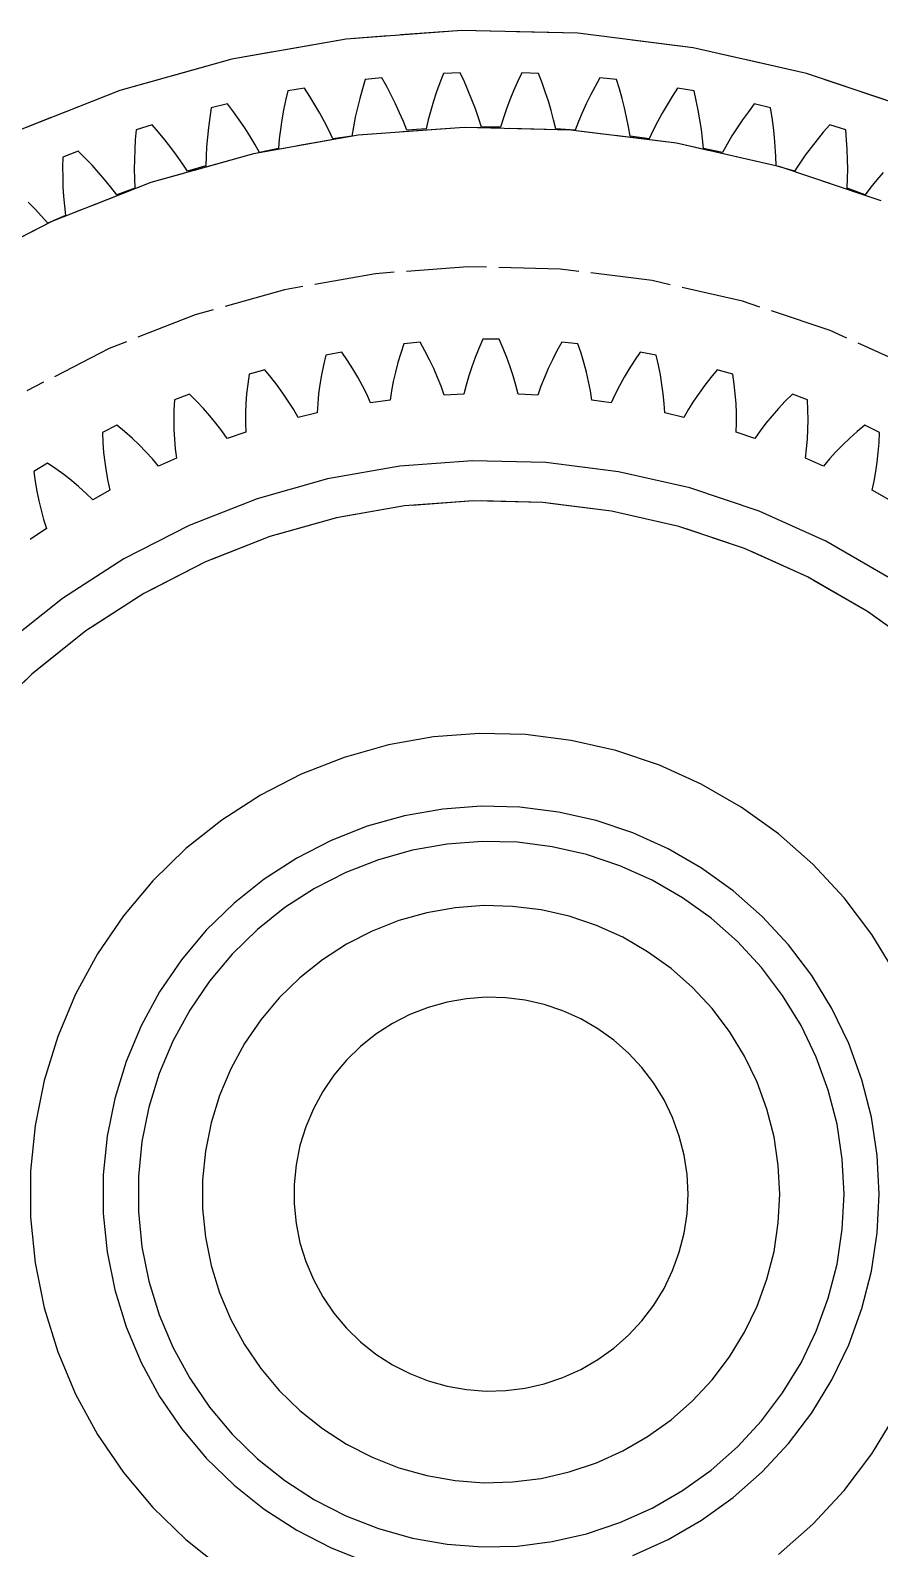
# Model space of a CAD drawing. Header units: millimetres. Extents: x -31 to 149, y -20 to 140.
# Drawn here: x -9.49 to 8.01, y 107.48 to 138.79 of the extents above; entities that cross this region are included whole.
import ezdxf

# ---------------------------------------------------------------- set-up
doc = ezdxf.new("R2010")
doc.units = ezdxf.units.MM
doc.linetypes.add('DASHED', pattern=[1.524, 1.27, -0.254])
doc.layers.add('HIDDEN', color=8, linetype='DASHED')
doc.layers.add('VISIBLE', color=7, linetype='CONTINUOUS')

msp = doc.modelspace()

# ---------------------------------------------------------------- linework, layer by layer
at = {"layer": 'HIDDEN'}
for points in [[(8.76818, 137.13351), (6.50017, 137.89552), (4.16756, 138.42793), (1.79352, 138.72543), (-0.59834, 138.78508), (-2.98425, 138.60628), (-5.3405, 138.19081), (-7.64368, 137.5428), (-9.87089, 136.66868), (-12, 135.57715), (-14.00985, 134.27905), (-15.88046, 132.78729), (-17.59324, 131.11669), (-19.13118, 129.28385), (-20.47898, 127.30699), (-21.62325, 125.20575), (-22.55262, 123.00102), (-23.25785, 120.71472), (-23.73194, 118.36955), (-23.97017, 115.98884), (-23.97017, 113.59624), (-23.73194, 111.21553), (-23.25785, 108.87036), (-22.55262, 106.58406)], [(8.76818, 137.13351), (6.50017, 137.89552), (4.16756, 138.42793), (1.79352, 138.72543), (-0.59834, 138.78508), (-2.98425, 138.60628), (-5.3405, 138.19081), (-7.64368, 137.5428), (-9.87089, 136.66868), (-12, 135.57715), (-14.00985, 134.27905), (-15.88046, 132.78729), (-17.59324, 131.11669), (-19.13118, 129.28385), (-20.47898, 127.30699), (-21.62325, 125.20575), (-22.55262, 123.00102), (-23.25785, 120.71472), (-23.73194, 118.36955), (-23.97017, 115.98884), (-23.97017, 113.59624), (-23.73194, 111.21553), (-23.25785, 108.87036), (-22.55262, 106.58406)], [(8.76818, 137.13351), (6.50017, 137.89552), (4.16756, 138.42793), (1.79352, 138.72543), (-0.59834, 138.78508), (-2.98425, 138.60628), (-5.3405, 138.19081), (-7.64368, 137.5428), (-9.87089, 136.66868), (-12, 135.57715), (-14.00985, 134.27905), (-15.88046, 132.78729), (-17.59324, 131.11669), (-19.13118, 129.28385), (-20.47898, 127.30699), (-21.62325, 125.20575), (-22.55262, 123.00102), (-23.25785, 120.71472), (-23.73194, 118.36955), (-23.97017, 115.98884), (-23.97017, 113.59624), (-23.73194, 111.21553), (-23.25785, 108.87036), (-22.55262, 106.58406)], [(-2.58926, 137.77213), (-2.6484, 137.57663)], [(-2.58926, 137.77213), (-2.6484, 137.57663)], [(-2.24504, 137.8083), (-2.58926, 137.77213)], [(-2.24504, 137.8083), (-2.58926, 137.77213)], [(-2.14656, 137.62938), (-2.24504, 137.8083)], [(-2.14656, 137.62938), (-2.24504, 137.8083)], [(-0.97998, 137.89677), (-1.05261, 137.70588)], [(-0.97998, 137.89677), (-1.05261, 137.70588)], [(-0.63408, 137.90885), (-0.97998, 137.89677)], [(-0.63408, 137.90885), (-0.97998, 137.89677)], [(-0.54831, 137.72349), (-0.63408, 137.90885)], [(-0.54831, 137.72349), (-0.63408, 137.90885)], [(-0.46747, 137.53774), (-0.54831, 137.72349)], [(-0.46747, 137.53774), (-0.54831, 137.72349)], [(0.54831, 137.72349), (0.46747, 137.53774)], [(0.54831, 137.72349), (0.46747, 137.53774)], [(0.63408, 137.90885), (0.54831, 137.72349)], [(0.63408, 137.90885), (0.54831, 137.72349)], [(0.97998, 137.89677), (0.63408, 137.90885)], [(0.97998, 137.89677), (0.63408, 137.90885)], [(1.05261, 137.70588), (0.97998, 137.89677)], [(1.05261, 137.70588), (0.97998, 137.89677)], [(2.24504, 137.8083), (2.14656, 137.62938)], [(2.24504, 137.8083), (2.14656, 137.62938)], [(2.58926, 137.77213), (2.24504, 137.8083)], [(2.58926, 137.77213), (2.24504, 137.8083)], [(2.6484, 137.57663), (2.58926, 137.77213)], [(2.6484, 137.57663), (2.58926, 137.77213)], [(-4.18593, 137.53553), (-4.23128, 137.33639)], [(-4.18593, 137.53553), (-4.23128, 137.33639)], [(-3.84507, 137.59563), (-4.18593, 137.53553)], [(-3.84507, 137.59563), (-4.18593, 137.53553)], [(-3.73435, 137.42401), (-3.84507, 137.59563)], [(-3.73435, 137.42401), (-3.84507, 137.59563)], [(-3.62844, 137.25132), (-3.73435, 137.42401)], [(-3.62844, 137.25132), (-3.73435, 137.42401)], [(-2.6484, 137.57663), (-2.7026, 137.38144)], [(-2.6484, 137.57663), (-2.7026, 137.38144)], [(-2.05296, 137.44972), (-2.14656, 137.62938)], [(-2.05296, 137.44972), (-2.14656, 137.62938)], [(-1.96444, 137.26936), (-2.05296, 137.44972)], [(-1.96444, 137.26936), (-2.05296, 137.44972)], [(-1.12029, 137.51494), (-1.18285, 137.32401)], [(-1.12029, 137.51494), (-1.18285, 137.32401)], [(-1.05261, 137.70588), (-1.12029, 137.51494)], [(-1.05261, 137.70588), (-1.12029, 137.51494)], [(-0.39175, 137.35164), (-0.46747, 137.53774)], [(-0.39175, 137.35164), (-0.46747, 137.53774)], [(0.46747, 137.53774), (0.39175, 137.35164)], [(0.46747, 137.53774), (0.39175, 137.35164)], [(1.12029, 137.51494), (1.05261, 137.70588)], [(1.12029, 137.51494), (1.05261, 137.70588)], [(1.18285, 137.32401), (1.12029, 137.51494)], [(1.18285, 137.32401), (1.12029, 137.51494)], [(2.05296, 137.44972), (1.96444, 137.26936)], [(2.05296, 137.44972), (1.96444, 137.26936)], [(2.14656, 137.62938), (2.05296, 137.44972)], [(2.14656, 137.62938), (2.05296, 137.44972)], [(2.7026, 137.38144), (2.6484, 137.57663)], [(2.7026, 137.38144), (2.6484, 137.57663)], [(3.73435, 137.42401), (3.62844, 137.25132)], [(3.73435, 137.42401), (3.62844, 137.25132)], [(3.84507, 137.59563), (3.73435, 137.42401)], [(3.84507, 137.59563), (3.73435, 137.42401)], [(4.18593, 137.53553), (3.84507, 137.59563)], [(4.18593, 137.53553), (3.84507, 137.59563)], [(4.23128, 137.33639), (4.18593, 137.53553)], [(4.23128, 137.33639), (4.18593, 137.53553)], [(-5.7622, 137.18813), (-5.79356, 136.98631)], [(-5.7622, 137.18813), (-5.79356, 136.98631)], [(-5.42637, 137.27187), (-5.7622, 137.18813)], [(-5.42637, 137.27187), (-5.7622, 137.18813)], [(-5.30394, 137.10839), (-5.42637, 137.27187)], [(-5.30394, 137.10839), (-5.42637, 137.27187)], [(-5.18625, 136.94351), (-5.30394, 137.10839)], [(-5.18625, 136.94351), (-5.30394, 137.10839)], [(-4.27174, 137.13789), (-4.30711, 136.94012)], [(-4.27174, 137.13789), (-4.30711, 136.94012)], [(-4.23128, 137.33639), (-4.27174, 137.13789)], [(-4.23128, 137.33639), (-4.27174, 137.13789)], [(-3.52756, 137.07757), (-3.62844, 137.25132)], [(-3.52756, 137.07757), (-3.62844, 137.25132)], [(-2.75168, 137.18662), (-2.79543, 136.99223)], [(-2.75168, 137.18662), (-2.79543, 136.99223)], [(-2.7026, 137.38144), (-2.75168, 137.18662)], [(-2.7026, 137.38144), (-2.75168, 137.18662)], [(-1.88123, 137.08832), (-1.96444, 137.26936)], [(-1.88123, 137.08832), (-1.96444, 137.26936)], [(-1.24005, 137.13315), (-1.29162, 136.94241)], [(-1.24005, 137.13315), (-1.29162, 136.94241)], [(-1.18285, 137.32401), (-1.24005, 137.13315)], [(-1.18285, 137.32401), (-1.24005, 137.13315)], [(-0.32137, 137.16523), (-0.39175, 137.35164)], [(-0.32137, 137.16523), (-0.39175, 137.35164)], [(-0.25662, 136.97856), (-0.32137, 137.16523)], [(-0.25662, 136.97856), (-0.32137, 137.16523)], [(0.32137, 137.16523), (0.25662, 136.97856)], [(0.32137, 137.16523), (0.25662, 136.97856)], [(0.39175, 137.35164), (0.32137, 137.16523)], [(0.39175, 137.35164), (0.32137, 137.16523)], [(1.24005, 137.13315), (1.18285, 137.32401)], [(1.24005, 137.13315), (1.18285, 137.32401)], [(1.29162, 136.94241), (1.24005, 137.13315)], [(1.29162, 136.94241), (1.24005, 137.13315)], [(1.96444, 137.26936), (1.88123, 137.08832)], [(1.96444, 137.26936), (1.88123, 137.08832)], [(2.75168, 137.18662), (2.7026, 137.38144)], [(2.75168, 137.18662), (2.7026, 137.38144)], [(2.79543, 136.99223), (2.75168, 137.18662)], [(2.79543, 136.99223), (2.75168, 137.18662)], [(3.62844, 137.25132), (3.52756, 137.07757)], [(3.62844, 137.25132), (3.52756, 137.07757)], [(4.27174, 137.13789), (4.23128, 137.33639)], [(4.27174, 137.13789), (4.23128, 137.33639)], [(4.30711, 136.94012), (4.27174, 137.13789)], [(4.30711, 136.94012), (4.27174, 137.13789)], [(5.30394, 137.10839), (5.18625, 136.94351)], [(5.30394, 137.10839), (5.18625, 136.94351)], [(5.42637, 137.27187), (5.30394, 137.10839)], [(5.42637, 137.27187), (5.30394, 137.10839)], [(5.7622, 137.18813), (5.42637, 137.27187)], [(5.7622, 137.18813), (5.42637, 137.27187)], [(5.79356, 136.98631), (5.7622, 137.18813)], [(5.79356, 136.98631), (5.7622, 137.18813)], [(8.0375, 135.27176), (5.95849, 135.97027), (3.82026, 136.45831), (1.64406, 136.73102), (-0.54848, 136.7857), (-2.73556, 136.6218), (-4.89546, 136.24095), (-7.00671, 135.64694), (-9.04832, 134.84567), (-11, 133.8451), (-12.84236, 132.65518), (-14.55709, 131.28773), (-16.12714, 129.75634), (-17.53692, 128.07624), (-18.7724, 126.26411), (-19.82132, 124.33798), (-20.67324, 122.31698), (-21.3197, 120.2212), (-21.75428, 118.07147), (-21.97265, 115.88915), (-21.97265, 113.69593), (-21.75428, 111.51361), (-21.3197, 109.36388), (-20.67324, 107.2681)], [(8.0375, 135.27176), (5.95849, 135.97027), (3.82026, 136.45831), (1.64406, 136.73102), (-0.54848, 136.7857), (-2.73556, 136.6218), (-4.89546, 136.24095), (-7.00671, 135.64694), (-9.04832, 134.84567), (-11, 133.8451), (-12.84236, 132.65518), (-14.55709, 131.28773), (-16.12714, 129.75634), (-17.53692, 128.07624), (-18.7724, 126.26411), (-19.82132, 124.33798), (-20.67324, 122.31698), (-21.3197, 120.2212), (-21.75428, 118.07147), (-21.97265, 115.88915), (-21.97265, 113.69593), (-21.75428, 111.51361), (-21.3197, 109.36388), (-20.67324, 107.2681)], [(8.0375, 135.27176), (5.95849, 135.97027), (3.82026, 136.45831), (1.64406, 136.73102), (-0.54848, 136.7857), (-2.73556, 136.6218), (-4.89546, 136.24095), (-7.00671, 135.64694), (-9.04832, 134.84567), (-11, 133.8451), (-12.84236, 132.65518), (-14.55709, 131.28773), (-16.12714, 129.75634), (-17.53692, 128.07624), (-18.7724, 126.26411), (-19.82132, 124.33798), (-20.67324, 122.31698), (-21.3197, 120.2212), (-21.75428, 118.07147), (-21.97265, 115.88915), (-21.97265, 113.69593), (-21.75428, 111.51361), (-21.3197, 109.36388), (-20.67324, 107.2681)], [(-6.98123, 136.83858), (-7.3104, 136.73163)], [(-6.98123, 136.83858), (-7.3104, 136.73163)], [(-6.8477, 136.68405), (-6.98123, 136.83858)], [(-6.8477, 136.68405), (-6.98123, 136.83858)], [(-5.82006, 136.78548), (-5.84156, 136.58572)], [(-5.82006, 136.78548), (-5.84156, 136.58572)], [(-5.79356, 136.98631), (-5.82006, 136.78548)], [(-5.79356, 136.98631), (-5.82006, 136.78548)], [(-5.07349, 136.77722), (-5.18625, 136.94351)], [(-5.07349, 136.77722), (-5.18625, 136.94351)], [(-4.30711, 136.94012), (-4.3372, 136.74315)], [(-4.30711, 136.94012), (-4.3372, 136.74315)], [(-3.43192, 136.90278), (-3.52756, 137.07757)], [(-3.43192, 136.90278), (-3.52756, 137.07757)], [(-3.34182, 136.72693), (-3.43192, 136.90278)], [(-3.34182, 136.72693), (-3.43192, 136.90278)], [(-2.83358, 136.79836), (-2.86575, 136.60509)], [(-2.83358, 136.79836), (-2.86575, 136.60509)], [(-2.79543, 136.99223), (-2.83358, 136.79836)], [(-2.79543, 136.99223), (-2.83358, 136.79836)], [(-1.80361, 136.90661), (-1.88123, 137.08832)], [(-1.80361, 136.90661), (-1.88123, 137.08832)], [(-1.73196, 136.72426), (-1.80361, 136.90661)], [(-1.73196, 136.72426), (-1.80361, 136.90661)], [(-1.29162, 136.94241), (-1.3372, 136.75186)], [(-1.29162, 136.94241), (-1.3372, 136.75186)], [(-0.19786, 136.79165), (-0.25662, 136.97856)], [(-0.19786, 136.79165), (-0.25662, 136.97856)], [(0.19786, 136.79165), (-0.19786, 136.79165)], [(0.19786, 136.79165), (-0.19786, 136.79165)], [(0.25662, 136.97856), (0.19786, 136.79165)], [(0.25662, 136.97856), (0.19786, 136.79165)], [(1.3372, 136.75186), (1.29162, 136.94241)], [(1.3372, 136.75186), (1.29162, 136.94241)], [(1.80361, 136.90661), (1.73196, 136.72426)], [(1.80361, 136.90661), (1.73196, 136.72426)], [(1.88123, 137.08832), (1.80361, 136.90661)], [(1.88123, 137.08832), (1.80361, 136.90661)], [(2.83358, 136.79836), (2.79543, 136.99223)], [(2.83358, 136.79836), (2.79543, 136.99223)], [(2.86575, 136.60509), (2.83358, 136.79836)], [(2.86575, 136.60509), (2.83358, 136.79836)], [(3.43192, 136.90278), (3.34182, 136.72693)], [(3.43192, 136.90278), (3.34182, 136.72693)], [(3.52756, 137.07757), (3.43192, 136.90278)], [(3.52756, 137.07757), (3.43192, 136.90278)], [(4.3372, 136.74315), (4.30711, 136.94012)], [(4.3372, 136.74315), (4.30711, 136.94012)], [(5.18625, 136.94351), (5.07349, 136.77722)], [(5.18625, 136.94351), (5.07349, 136.77722)], [(5.82006, 136.78548), (5.79356, 136.98631)], [(5.82006, 136.78548), (5.79356, 136.98631)], [(5.84156, 136.58572), (5.82006, 136.78548)], [(5.84156, 136.58572), (5.82006, 136.78548)], [(6.98123, 136.83858), (6.8477, 136.68405)], [(6.98123, 136.83858), (6.8477, 136.68405)], [(7.3104, 136.73163), (6.98123, 136.83858)], [(7.3104, 136.73163), (6.98123, 136.83858)], [(-7.3276, 136.52811), (-7.34004, 136.32592)], [(-7.3276, 136.52811), (-7.34004, 136.32592)], [(-7.3104, 136.73163), (-7.3276, 136.52811)], [(-7.3104, 136.73163), (-7.3276, 136.52811)], [(-6.71879, 136.52777), (-6.8477, 136.68405)], [(-6.71879, 136.52777), (-6.8477, 136.68405)], [(-6.5947, 136.36976), (-6.71879, 136.52777)], [(-6.5947, 136.36976), (-6.71879, 136.52777)], [(-5.84156, 136.58572), (-5.85783, 136.38713)], [(-5.84156, 136.58572), (-5.85783, 136.38713)], [(-4.96589, 136.60952), (-5.07349, 136.77722)], [(-4.96589, 136.60952), (-5.07349, 136.77722)], [(-4.86374, 136.44038), (-4.96589, 136.60952)], [(-4.86374, 136.44038), (-4.96589, 136.60952)], [(-4.36172, 136.54709), (-4.38033, 136.35206)], [(-4.36172, 136.54709), (-4.38033, 136.35206)], [(-4.3372, 136.74315), (-4.36172, 136.54709)], [(-4.3372, 136.74315), (-4.36172, 136.54709)], [(-3.25762, 136.55002), (-3.34182, 136.72693)], [(-3.25762, 136.55002), (-3.34182, 136.72693)], [(-2.86575, 136.60509), (-3.25762, 136.55002)], [(-2.86575, 136.60509), (-3.25762, 136.55002)], [(-1.3372, 136.75186), (-1.73196, 136.72426)], [(-1.3372, 136.75186), (-1.73196, 136.72426)], [(1.73196, 136.72426), (1.3372, 136.75186)], [(1.73196, 136.72426), (1.3372, 136.75186)], [(3.25762, 136.55002), (2.86575, 136.60509)], [(3.25762, 136.55002), (2.86575, 136.60509)], [(3.34182, 136.72693), (3.25762, 136.55002)], [(3.34182, 136.72693), (3.25762, 136.55002)], [(4.36172, 136.54709), (4.3372, 136.74315)], [(4.36172, 136.54709), (4.3372, 136.74315)], [(4.38033, 136.35206), (4.36172, 136.54709)], [(4.38033, 136.35206), (4.36172, 136.54709)], [(4.96589, 136.60952), (4.86374, 136.44038)], [(4.96589, 136.60952), (4.86374, 136.44038)], [(5.07349, 136.77722), (4.96589, 136.60952)], [(5.07349, 136.77722), (4.96589, 136.60952)], [(5.85783, 136.38713), (5.84156, 136.58572)], [(5.85783, 136.38713), (5.84156, 136.58572)], [(6.71879, 136.52777), (6.5947, 136.36976)], [(6.71879, 136.52777), (6.5947, 136.36976)], [(6.8477, 136.68405), (6.71879, 136.52777)], [(6.8477, 136.68405), (6.71879, 136.52777)], [(7.3276, 136.52811), (7.3104, 136.73163)], [(7.3276, 136.52811), (7.3104, 136.73163)], [(7.34004, 136.32592), (7.3276, 136.52811)], [(7.34004, 136.32592), (7.3276, 136.52811)], [(-8.82299, 136.16824), (-8.82595, 135.96402)], [(-8.82299, 136.16824), (-8.82595, 135.96402)], [(-8.50208, 136.29789), (-8.82299, 136.16824)], [(-8.50208, 136.29789), (-8.82299, 136.16824)], [(-8.35809, 136.15305), (-8.50208, 136.29789)], [(-8.35809, 136.15305), (-8.50208, 136.29789)], [(-7.34004, 136.32592), (-7.34754, 136.12515)], [(-7.34004, 136.32592), (-7.34754, 136.12515)], [(-6.47567, 136.20997), (-6.5947, 136.36976)], [(-6.47567, 136.20997), (-6.5947, 136.36976)], [(-6.36197, 136.04837), (-6.47567, 136.20997)], [(-6.36197, 136.04837), (-6.47567, 136.20997)], [(-5.86862, 136.18984), (-5.87358, 135.99398)], [(-5.86862, 136.18984), (-5.87358, 135.99398)], [(-5.85783, 136.38713), (-5.86862, 136.18984)], [(-5.85783, 136.38713), (-5.86862, 136.18984)], [(-4.76741, 136.26978), (-4.86374, 136.44038)], [(-4.76741, 136.26978), (-4.86374, 136.44038)], [(-4.38033, 136.35206), (-4.76741, 136.26978)], [(-4.38033, 136.35206), (-4.76741, 136.26978)], [(4.76741, 136.26978), (4.38033, 136.35206)], [(4.76741, 136.26978), (4.38033, 136.35206)], [(4.86374, 136.44038), (4.76741, 136.26978)], [(4.86374, 136.44038), (4.76741, 136.26978)], [(5.86862, 136.18984), (5.85783, 136.38713)], [(5.86862, 136.18984), (5.85783, 136.38713)], [(5.87358, 135.99398), (5.86862, 136.18984)], [(5.87358, 135.99398), (5.86862, 136.18984)], [(6.47567, 136.20997), (6.36197, 136.04837)], [(6.47567, 136.20997), (6.36197, 136.04837)], [(6.5947, 136.36976), (6.47567, 136.20997)], [(6.5947, 136.36976), (6.47567, 136.20997)], [(7.34754, 136.12515), (7.34004, 136.32592)], [(7.34754, 136.12515), (7.34004, 136.32592)], [(-8.82595, 135.96402), (-8.82425, 135.76145)], [(-8.82595, 135.96402), (-8.82425, 135.76145)], [(-8.2186, 136.00615), (-8.35809, 136.15305)], [(-8.2186, 136.00615), (-8.35809, 136.15305)], [(-8.08379, 135.85717), (-8.2186, 136.00615)], [(-8.08379, 135.85717), (-8.2186, 136.00615)], [(-7.9539, 135.70608), (-8.08379, 135.85717)], [(-7.9539, 135.70608), (-8.08379, 135.85717)], [(-7.34754, 136.12515), (-7.34992, 135.92591)], [(-7.34754, 136.12515), (-7.34992, 135.92591)], [(-7.34992, 135.92591), (-7.34692, 135.72834)], [(-7.34992, 135.92591), (-7.34692, 135.72834)], [(-6.25398, 135.8849), (-6.36197, 136.04837)], [(-6.25398, 135.8849), (-6.36197, 136.04837)], [(-5.87358, 135.99398), (-6.25398, 135.8849)], [(-5.87358, 135.99398), (-6.25398, 135.8849)], [(6.25398, 135.8849), (5.87358, 135.99398)], [(6.25398, 135.8849), (5.87358, 135.99398)], [(6.36197, 136.04837), (6.25398, 135.8849)], [(6.36197, 136.04837), (6.25398, 135.8849)], [(7.34692, 135.72834), (7.34992, 135.92591)], [(7.34692, 135.72834), (7.34992, 135.92591)], [(7.34992, 135.92591), (7.34754, 136.12515)], [(7.34992, 135.92591), (7.34754, 136.12515)], [(8.08379, 135.85717), (7.9539, 135.70608)], [(8.08379, 135.85717), (7.9539, 135.70608)], [(-8.82425, 135.76145), (-8.81773, 135.56064)], [(-8.82425, 135.76145), (-8.81773, 135.56064)], [(-8.81773, 135.56064), (-8.80621, 135.36172)], [(-8.81773, 135.56064), (-8.80621, 135.36172)], [(-7.82921, 135.55281), (-7.9539, 135.70608)], [(-7.82921, 135.55281), (-7.9539, 135.70608)], [(-7.71007, 135.39727), (-7.82921, 135.55281)], [(-7.71007, 135.39727), (-7.82921, 135.55281)], [(-7.33821, 135.53262), (-7.71007, 135.39727)], [(-7.33821, 135.53262), (-7.71007, 135.39727)], [(-7.34692, 135.72834), (-7.33821, 135.53262)], [(-7.34692, 135.72834), (-7.33821, 135.53262)], [(7.33821, 135.53262), (7.34692, 135.72834)], [(7.33821, 135.53262), (7.34692, 135.72834)], [(7.71007, 135.39727), (7.33821, 135.53262)], [(7.71007, 135.39727), (7.33821, 135.53262)], [(7.82921, 135.55281), (7.71007, 135.39727)], [(7.82921, 135.55281), (7.71007, 135.39727)], [(7.9539, 135.70608), (7.82921, 135.55281)], [(7.9539, 135.70608), (7.82921, 135.55281)], [(-9.39338, 135.1003), (-9.53349, 135.24196)], [(-9.39338, 135.1003), (-9.53349, 135.24196)], [(-8.80621, 135.36172), (-8.78943, 135.16485)], [(-8.80621, 135.36172), (-8.78943, 135.16485)], [(-9.2583, 134.9561), (-9.39338, 135.1003)], [(-9.2583, 134.9561), (-9.39338, 135.1003)], [(-9.1286, 134.80925), (-9.2583, 134.9561)], [(-9.1286, 134.80925), (-9.2583, 134.9561)], [(-8.76709, 134.97021), (-9.1286, 134.80925)], [(-8.76709, 134.97021), (-9.1286, 134.80925)], [(-8.78943, 135.16485), (-8.76709, 134.97021)], [(-8.78943, 135.16485), (-8.76709, 134.97021)], [(8.72503, 131.81134), (6.98715, 132.5955), (5.17982, 133.20273), (3.32102, 133.62699), (1.42921, 133.86406), (-0.4768, 133.9116), (-2.37807, 133.76912), (-4.25571, 133.43804), (-6.09106, 132.92165), (-7.86587, 132.22509), (-9.5625, 131.35528)], [(8.72503, 131.81134), (6.98715, 132.5955), (5.17982, 133.20273), (3.32102, 133.62699), (1.42921, 133.86406), (-0.4768, 133.9116), (-2.37807, 133.76912), (-4.25571, 133.43804), (-6.09106, 132.92165), (-7.86587, 132.22509), (-9.5625, 131.35528)], [(-0.16799, 132.41674), (-0.25049, 132.22824)], [(-0.16799, 132.41674), (-0.25049, 132.22824)], [(0.16799, 132.41674), (-0.16799, 132.41674)], [(0.16799, 132.41674), (-0.16799, 132.41674)], [(0.25049, 132.22824), (0.16799, 132.41674)], [(0.25049, 132.22824), (0.16799, 132.41674)], [(-3.07331, 132.14752), (-3.40357, 132.08579)], [(-3.07331, 132.14752), (-3.40357, 132.08579)], [(-2.95757, 131.97739), (-3.07331, 132.14752)], [(-2.95757, 131.97739), (-3.07331, 132.14752)], [(-1.85819, 132.13075), (-1.91656, 131.93574)], [(-1.85819, 132.13075), (-1.91656, 131.93574)], [(-1.79343, 132.32606), (-1.85819, 132.13075)], [(-1.79343, 132.32606), (-1.85819, 132.13075)], [(-1.45888, 132.35706), (-1.79343, 132.32606)], [(-1.45888, 132.35706), (-1.79343, 132.32606)], [(-1.35934, 132.17698), (-1.45888, 132.35706)], [(-1.35934, 132.17698), (-1.45888, 132.35706)], [(-1.26613, 131.99601), (-1.35934, 132.17698)], [(-1.26613, 131.99601), (-1.35934, 132.17698)], [(-0.25049, 132.22824), (-0.32661, 132.03945)], [(-0.25049, 132.22824), (-0.32661, 132.03945)], [(0.32661, 132.03945), (0.25049, 132.22824)], [(0.32661, 132.03945), (0.25049, 132.22824)], [(1.35934, 132.17698), (1.26613, 131.99601)], [(1.35934, 132.17698), (1.26613, 131.99601)], [(1.45888, 132.35706), (1.35934, 132.17698)], [(1.45888, 132.35706), (1.35934, 132.17698)], [(1.79343, 132.32606), (1.45888, 132.35706)], [(1.79343, 132.32606), (1.45888, 132.35706)], [(1.85819, 132.13075), (1.79343, 132.32606)], [(1.85819, 132.13075), (1.79343, 132.32606)], [(1.91656, 131.93574), (1.85819, 132.13075)], [(1.91656, 131.93574), (1.85819, 132.13075)], [(3.07331, 132.14752), (2.95757, 131.97739)], [(3.07331, 132.14752), (2.95757, 131.97739)], [(3.40357, 132.08579), (3.07331, 132.14752)], [(3.40357, 132.08579), (3.07331, 132.14752)], [(-4.66151, 131.78992), (-4.98467, 131.69797)], [(-4.66151, 131.78992), (-4.98467, 131.69797)], [(-4.53058, 131.6312), (-4.66151, 131.78992)], [(-4.53058, 131.6312), (-4.66151, 131.78992)], [(-3.45003, 131.88534), (-3.49016, 131.68577)], [(-3.45003, 131.88534), (-3.49016, 131.68577)], [(-3.40357, 132.08579), (-3.45003, 131.88534)], [(-3.40357, 132.08579), (-3.45003, 131.88534)], [(-2.84806, 131.8058), (-2.95757, 131.97739)], [(-2.84806, 131.8058), (-2.95757, 131.97739)], [(-2.74507, 131.63277), (-2.84806, 131.8058)], [(-2.74507, 131.63277), (-2.84806, 131.8058)], [(-1.91656, 131.93574), (-1.96827, 131.74113)], [(-1.91656, 131.93574), (-1.96827, 131.74113)], [(-1.17954, 131.81422), (-1.26613, 131.99601)], [(-1.17954, 131.81422), (-1.26613, 131.99601)], [(-1.09996, 131.63165), (-1.17954, 131.81422)], [(-1.09996, 131.63165), (-1.17954, 131.81422)], [(-0.39605, 131.85044), (-0.45845, 131.66131)], [(-0.39605, 131.85044), (-0.45845, 131.66131)], [(-0.32661, 132.03945), (-0.39605, 131.85044)], [(-0.32661, 132.03945), (-0.39605, 131.85044)], [(0.39605, 131.85044), (0.32661, 132.03945)], [(0.39605, 131.85044), (0.32661, 132.03945)], [(0.45845, 131.66131), (0.39605, 131.85044)], [(0.45845, 131.66131), (0.39605, 131.85044)], [(1.17954, 131.81422), (1.09996, 131.63165)], [(1.17954, 131.81422), (1.09996, 131.63165)], [(1.26613, 131.99601), (1.17954, 131.81422)], [(1.26613, 131.99601), (1.17954, 131.81422)], [(1.96827, 131.74113), (1.91656, 131.93574)], [(1.96827, 131.74113), (1.91656, 131.93574)], [(2.84806, 131.8058), (2.74507, 131.63277)], [(2.84806, 131.8058), (2.74507, 131.63277)], [(2.95757, 131.97739), (2.84806, 131.8058)], [(2.95757, 131.97739), (2.84806, 131.8058)], [(3.45003, 131.88534), (3.40357, 132.08579)], [(3.45003, 131.88534), (3.40357, 132.08579)], [(3.49016, 131.68577), (3.45003, 131.88534)], [(3.49016, 131.68577), (3.45003, 131.88534)], [(4.66151, 131.78992), (4.53058, 131.6312)], [(4.66151, 131.78992), (4.53058, 131.6312)], [(4.98467, 131.69797), (4.66151, 131.78992)], [(4.98467, 131.69797), (4.66151, 131.78992)], [(-5.01244, 131.49409), (-5.03398, 131.29168)], [(-5.01244, 131.49409), (-5.03398, 131.29168)], [(-4.98467, 131.69797), (-5.01244, 131.49409)], [(-4.98467, 131.69797), (-5.01244, 131.49409)], [(-4.4057, 131.47044), (-4.53058, 131.6312)], [(-4.4057, 131.47044), (-4.53058, 131.6312)], [(-4.28718, 131.30765), (-4.4057, 131.47044)], [(-4.28718, 131.30765), (-4.4057, 131.47044)], [(-3.52369, 131.48723), (-3.55027, 131.28985)], [(-3.52369, 131.48723), (-3.55027, 131.28985)], [(-3.49016, 131.68577), (-3.52369, 131.48723)], [(-3.49016, 131.68577), (-3.52369, 131.48723)], [(-2.64899, 131.45833), (-2.74507, 131.63277)], [(-2.64899, 131.45833), (-2.74507, 131.63277)], [(-2.01294, 131.54705), (-2.05009, 131.35363)], [(-2.01294, 131.54705), (-2.05009, 131.35363)], [(-1.96827, 131.74113), (-2.01294, 131.54705)], [(-1.96827, 131.74113), (-2.01294, 131.54705)], [(-1.02791, 131.44835), (-1.09996, 131.63165)], [(-1.02791, 131.44835), (-1.09996, 131.63165)], [(-0.51328, 131.47214), (-0.55983, 131.28304)], [(-0.51328, 131.47214), (-0.55983, 131.28304)], [(-0.45845, 131.66131), (-0.51328, 131.47214)], [(-0.45845, 131.66131), (-0.51328, 131.47214)], [(0.51328, 131.47214), (0.45845, 131.66131)], [(0.51328, 131.47214), (0.45845, 131.66131)], [(0.55983, 131.28304), (0.51328, 131.47214)], [(0.55983, 131.28304), (0.51328, 131.47214)], [(1.09996, 131.63165), (1.02791, 131.44835)], [(1.09996, 131.63165), (1.02791, 131.44835)], [(2.01294, 131.54705), (1.96827, 131.74113)], [(2.01294, 131.54705), (1.96827, 131.74113)], [(2.05009, 131.35363), (2.01294, 131.54705)], [(2.05009, 131.35363), (2.01294, 131.54705)], [(2.74507, 131.63277), (2.64899, 131.45833)], [(2.74507, 131.63277), (2.64899, 131.45833)], [(3.52369, 131.48723), (3.49016, 131.68577)], [(3.52369, 131.48723), (3.49016, 131.68577)], [(3.55027, 131.28985), (3.52369, 131.48723)], [(3.55027, 131.28985), (3.52369, 131.48723)], [(4.4057, 131.47044), (4.28718, 131.30765)], [(4.4057, 131.47044), (4.28718, 131.30765)], [(4.53058, 131.6312), (4.4057, 131.47044)], [(4.53058, 131.6312), (4.4057, 131.47044)], [(5.01244, 131.49409), (4.98467, 131.69797)], [(5.01244, 131.49409), (4.98467, 131.69797)], [(5.03398, 131.29168), (5.01244, 131.49409)], [(5.03398, 131.29168), (5.01244, 131.49409)], [(-6.52324, 131.16593), (-6.53208, 130.96036)], [(-6.52324, 131.16593), (-6.53208, 130.96036)], [(-6.20995, 131.2873), (-6.52324, 131.16593)], [(-6.20995, 131.2873), (-6.52324, 131.16593)], [(-6.06492, 131.14134), (-6.20995, 131.2873)], [(-6.06492, 131.14134), (-6.20995, 131.2873)], [(-5.03398, 131.29168), (-5.04905, 131.09088)], [(-5.03398, 131.29168), (-5.04905, 131.09088)], [(-4.17541, 131.14282), (-4.28718, 131.30765)], [(-4.17541, 131.14282), (-4.28718, 131.30765)], [(-3.55027, 131.28985), (-3.56941, 131.09383)], [(-3.55027, 131.28985), (-3.56941, 131.09383)], [(-2.56033, 131.28246), (-2.64899, 131.45833)], [(-2.56033, 131.28246), (-2.64899, 131.45833)], [(-2.47982, 131.10513), (-2.56033, 131.28246)], [(-2.47982, 131.10513), (-2.56033, 131.28246)], [(-2.07899, 131.16104), (-2.47982, 131.10513)], [(-2.07899, 131.16104), (-2.47982, 131.10513)], [(-2.05009, 131.35363), (-2.07899, 131.16104)], [(-2.05009, 131.35363), (-2.07899, 131.16104)], [(-0.96411, 131.26435), (-1.02791, 131.44835)], [(-0.96411, 131.26435), (-1.02791, 131.44835)], [(-0.55983, 131.28304), (-0.96411, 131.26435)], [(-0.55983, 131.28304), (-0.96411, 131.26435)], [(0.96411, 131.26435), (0.55983, 131.28304)], [(0.96411, 131.26435), (0.55983, 131.28304)], [(1.02791, 131.44835), (0.96411, 131.26435)], [(1.02791, 131.44835), (0.96411, 131.26435)], [(2.07899, 131.16104), (2.05009, 131.35363)], [(2.07899, 131.16104), (2.05009, 131.35363)], [(2.47982, 131.10513), (2.07899, 131.16104)], [(2.47982, 131.10513), (2.07899, 131.16104)], [(2.56033, 131.28246), (2.47982, 131.10513)], [(2.56033, 131.28246), (2.47982, 131.10513)], [(2.64899, 131.45833), (2.56033, 131.28246)], [(2.64899, 131.45833), (2.56033, 131.28246)], [(3.56941, 131.09383), (3.55027, 131.28985)], [(3.56941, 131.09383), (3.55027, 131.28985)], [(4.28718, 131.30765), (4.17541, 131.14282)], [(4.28718, 131.30765), (4.17541, 131.14282)], [(5.04905, 131.09088), (5.03398, 131.29168)], [(5.04905, 131.09088), (5.03398, 131.29168)], [(6.20995, 131.2873), (6.06492, 131.14134)], [(6.20995, 131.2873), (6.06492, 131.14134)], [(6.52324, 131.16593), (6.20995, 131.2873)], [(6.52324, 131.16593), (6.20995, 131.2873)], [(6.53208, 130.96036), (6.52324, 131.16593)], [(6.53208, 130.96036), (6.52324, 131.16593)], [(-6.53208, 130.96036), (-6.53486, 130.75682)], [(-6.53208, 130.96036), (-6.53486, 130.75682)], [(-5.92575, 130.99279), (-6.06492, 131.14134)], [(-5.92575, 130.99279), (-6.06492, 131.14134)], [(-5.79272, 130.84163), (-5.92575, 130.99279)], [(-5.79272, 130.84163), (-5.92575, 130.99279)], [(-5.66622, 130.68781), (-5.79272, 130.84163)], [(-5.66622, 130.68781), (-5.79272, 130.84163)], [(-5.0573, 130.8919), (-5.05827, 130.69495)], [(-5.0573, 130.8919), (-5.05827, 130.69495)], [(-5.04905, 131.09088), (-5.0573, 130.8919)], [(-5.04905, 131.09088), (-5.0573, 130.8919)], [(-4.07091, 130.97588), (-4.17541, 131.14282)], [(-4.07091, 130.97588), (-4.17541, 131.14282)], [(-3.97438, 130.80673), (-4.07091, 130.97588)], [(-3.97438, 130.80673), (-4.07091, 130.97588)], [(-3.58042, 130.89939), (-3.97438, 130.80673)], [(-3.58042, 130.89939), (-3.97438, 130.80673)], [(-3.56941, 131.09383), (-3.58042, 130.89939)], [(-3.56941, 131.09383), (-3.58042, 130.89939)], [(3.58042, 130.89939), (3.56941, 131.09383)], [(3.58042, 130.89939), (3.56941, 131.09383)], [(3.97438, 130.80673), (3.58042, 130.89939)], [(3.97438, 130.80673), (3.58042, 130.89939)], [(4.07091, 130.97588), (3.97438, 130.80673)], [(4.07091, 130.97588), (3.97438, 130.80673)], [(4.17541, 131.14282), (4.07091, 130.97588)], [(4.17541, 131.14282), (4.07091, 130.97588)], [(5.0573, 130.8919), (5.04905, 131.09088)], [(5.0573, 130.8919), (5.04905, 131.09088)], [(5.05827, 130.69495), (5.0573, 130.8919)], [(5.05827, 130.69495), (5.0573, 130.8919)], [(5.79272, 130.84163), (5.66622, 130.68781)], [(5.79272, 130.84163), (5.66622, 130.68781)], [(5.92575, 130.99279), (5.79272, 130.84163)], [(5.92575, 130.99279), (5.79272, 130.84163)], [(6.06492, 131.14134), (5.92575, 130.99279)], [(6.06492, 131.14134), (5.92575, 130.99279)], [(6.53486, 130.75682), (6.53208, 130.96036)], [(6.53486, 130.75682), (6.53208, 130.96036)], [(-7.7054, 130.64396), (-8.00616, 130.4942)], [(-7.7054, 130.64396), (-8.00616, 130.4942)], [(-7.54753, 130.51199), (-7.7054, 130.64396)], [(-7.54753, 130.51199), (-7.7054, 130.64396)], [(-6.53486, 130.75682), (-6.53134, 130.55549)], [(-6.53486, 130.75682), (-6.53134, 130.55549)], [(-6.53134, 130.55549), (-6.52119, 130.35659)], [(-6.53134, 130.55549), (-6.52119, 130.35659)], [(-5.54675, 130.53123), (-5.66622, 130.68781)], [(-5.54675, 130.53123), (-5.66622, 130.68781)], [(-5.43503, 130.37171), (-5.54675, 130.53123)], [(-5.43503, 130.37171), (-5.54675, 130.53123)], [(-5.05827, 130.69495), (-5.0513, 130.50032)], [(-5.05827, 130.69495), (-5.0513, 130.50032)], [(5.0513, 130.50032), (5.05827, 130.69495)], [(5.0513, 130.50032), (5.05827, 130.69495)], [(5.54675, 130.53123), (5.43503, 130.37171)], [(5.54675, 130.53123), (5.43503, 130.37171)], [(5.66622, 130.68781), (5.54675, 130.53123)], [(5.66622, 130.68781), (5.54675, 130.53123)], [(6.52119, 130.35659), (6.53134, 130.55549)], [(6.52119, 130.35659), (6.53134, 130.55549)], [(6.53134, 130.55549), (6.53486, 130.75682)], [(6.53134, 130.55549), (6.53486, 130.75682)], [(7.7054, 130.64396), (7.54753, 130.51199)], [(7.7054, 130.64396), (7.54753, 130.51199)], [(8.00616, 130.4942), (7.7054, 130.64396)], [(8.00616, 130.4942), (7.7054, 130.64396)], [(-8.00616, 130.4942), (-7.99599, 130.28869)], [(-8.00616, 130.4942), (-7.99599, 130.28869)], [(-7.99599, 130.28869), (-7.97998, 130.08576)], [(-7.99599, 130.28869), (-7.97998, 130.08576)], [(-7.39524, 130.37692), (-7.54753, 130.51199)], [(-7.39524, 130.37692), (-7.54753, 130.51199)], [(-7.24883, 130.23869), (-7.39524, 130.37692)], [(-7.24883, 130.23869), (-7.39524, 130.37692)], [(-7.10867, 130.09719), (-7.24883, 130.23869)], [(-7.10867, 130.09719), (-7.24883, 130.23869)], [(-6.52119, 130.35659), (-6.50399, 130.16039)], [(-6.52119, 130.35659), (-6.50399, 130.16039)], [(-5.0513, 130.50032), (-5.43503, 130.37171)], [(-5.0513, 130.50032), (-5.43503, 130.37171)], [(5.43503, 130.37171), (5.0513, 130.50032)], [(5.43503, 130.37171), (5.0513, 130.50032)], [(6.50399, 130.16039), (6.52119, 130.35659)], [(6.50399, 130.16039), (6.52119, 130.35659)], [(7.24883, 130.23869), (7.10867, 130.09719)], [(7.24883, 130.23869), (7.10867, 130.09719)], [(7.39524, 130.37692), (7.24883, 130.23869)], [(7.39524, 130.37692), (7.24883, 130.23869)], [(7.54753, 130.51199), (7.39524, 130.37692)], [(7.54753, 130.51199), (7.39524, 130.37692)], [(7.97998, 130.08576), (7.99599, 130.28869)], [(7.97998, 130.08576), (7.99599, 130.28869)], [(7.99599, 130.28869), (8.00616, 130.4942)], [(7.99599, 130.28869), (8.00616, 130.4942)], [(-7.97998, 130.08576), (-7.9579, 129.88561)], [(-7.97998, 130.08576), (-7.9579, 129.88561)], [(-6.97527, 129.9523), (-7.10867, 130.09719)], [(-6.97527, 129.9523), (-7.10867, 130.09719)], [(-6.84931, 129.80377), (-6.97527, 129.9523)], [(-6.84931, 129.80377), (-6.97527, 129.9523)], [(-6.47908, 129.96724), (-6.84931, 129.80377)], [(-6.47908, 129.96724), (-6.84931, 129.80377)], [(-6.50399, 130.16039), (-6.47908, 129.96724)], [(-6.50399, 130.16039), (-6.47908, 129.96724)], [(6.47908, 129.96724), (6.50399, 130.16039)], [(6.47908, 129.96724), (6.50399, 130.16039)], [(6.84931, 129.80377), (6.47908, 129.96724)], [(6.84931, 129.80377), (6.47908, 129.96724)], [(6.97527, 129.9523), (6.84931, 129.80377)], [(6.97527, 129.9523), (6.84931, 129.80377)], [(7.10867, 130.09719), (6.97527, 129.9523)], [(7.10867, 130.09719), (6.97527, 129.9523)], [(7.9579, 129.88561), (7.97998, 130.08576)], [(7.9579, 129.88561), (7.97998, 130.08576)], [(-9.13511, 129.86537), (-9.42078, 129.6885)], [(-9.13511, 129.86537), (-9.42078, 129.6885)], [(-9.42078, 129.6885), (-9.39169, 129.4848)], [(-9.42078, 129.6885), (-9.39169, 129.4848)], [(-8.96574, 129.74854), (-9.13511, 129.86537)], [(-8.96574, 129.74854), (-9.13511, 129.86537)], [(-8.80164, 129.6281), (-8.96574, 129.74854)], [(-8.80164, 129.6281), (-8.96574, 129.74854)], [(-8.6431, 129.50396), (-8.80164, 129.6281)], [(-8.6431, 129.50396), (-8.80164, 129.6281)], [(-7.9579, 129.88561), (-7.92944, 129.6885)], [(-7.9579, 129.88561), (-7.92944, 129.6885)], [(-7.92944, 129.6885), (-7.89421, 129.49472)], [(-7.92944, 129.6885), (-7.89421, 129.49472)], [(7.89421, 129.49472), (7.92944, 129.6885)], [(7.89421, 129.49472), (7.92944, 129.6885)], [(7.92944, 129.6885), (7.9579, 129.88561)], [(7.92944, 129.6885), (7.9579, 129.88561)], [(-9.39169, 129.4848), (-9.35702, 129.28422)], [(-9.39169, 129.4848), (-9.35702, 129.28422)], [(-9.35702, 129.28422), (-9.31656, 129.08697)], [(-9.35702, 129.28422), (-9.31656, 129.08697)], [(-8.49049, 129.376), (-8.6431, 129.50396)], [(-8.49049, 129.376), (-8.6431, 129.50396)], [(-8.34428, 129.24403), (-8.49049, 129.376)], [(-8.34428, 129.24403), (-8.49049, 129.376)], [(-7.85159, 129.30469), (-8.20515, 129.10776)], [(-7.85159, 129.30469), (-8.20515, 129.10776)], [(-7.89421, 129.49472), (-7.85159, 129.30469)], [(-7.89421, 129.49472), (-7.85159, 129.30469)], [(7.85159, 129.30469), (7.89421, 129.49472)], [(7.85159, 129.30469), (7.89421, 129.49472)], [(8.20515, 129.10776), (7.85159, 129.30469)], [(8.20515, 129.10776), (7.85159, 129.30469)], [(8.9159, 125.97273), (7.75841, 126.80491), (6.52381, 127.51771), (5.22438, 128.10403), (3.87302, 128.55807), (2.48317, 128.87529), (1.06864, 129.05255), (-0.35651, 129.0881), (-1.77811, 128.98156), (-3.18205, 128.73401), (-4.55436, 128.3479), (-5.88141, 127.82707), (-7.15, 127.1767), (-8.34753, 126.40325), (-9.46211, 125.51441), (-10.48264, 124.51901)], [(-9.31656, 129.08697), (-9.27004, 128.89332)], [(-9.31656, 129.08697), (-9.27004, 128.89332)], [(-8.20515, 129.10776), (-8.34428, 129.24403)], [(-8.20515, 129.10776), (-8.34428, 129.24403)], [(-9.27004, 128.89332), (-9.21708, 128.70362)], [(-9.27004, 128.89332), (-9.21708, 128.70362)], [(-9.21708, 128.70362), (-9.15711, 128.51833)], [(-9.21708, 128.70362), (-9.15711, 128.51833)], [(-9.15711, 128.51833), (-9.49099, 128.28962)], [(-9.15711, 128.51833), (-9.49099, 128.28962)], [(8.3431, 119.33595), (7.84927, 120.14408), (7.27742, 120.89902), (6.63325, 121.59328), (5.92315, 122.21994), (5.15419, 122.77279), (4.334, 123.24632), (3.47074, 123.63584), (2.57298, 123.93747), (1.64966, 124.14821), (0.70994, 124.26598), (-0.23684, 124.28959), (-1.18127, 124.21881), (-2.11395, 124.05436), (-3.02562, 123.79785), (-3.90723, 123.45185), (-4.75, 123.01978), (-5.54556, 122.50595), (-6.28602, 121.91546), (-6.96399, 121.25418), (-7.57276, 120.52868), (-8.10626, 119.74617), (-8.5592, 118.91444), (-8.92708, 118.04173), (-9.20623, 117.13674), (-9.39389, 116.20844), (-9.48819, 115.26608), (-9.48819, 114.319), (-9.39389, 113.37664), (-9.20623, 112.44835), (-8.92708, 111.54335), (-8.5592, 110.67064), (-8.10626, 109.83891), (-7.57276, 109.0564), (-6.96399, 108.3309), (-6.28602, 107.66962), (-5.54556, 107.07913)], [(8.3431, 119.33595), (7.84927, 120.14408), (7.27742, 120.89902), (6.63325, 121.59328), (5.92315, 122.21994), (5.15419, 122.77279), (4.334, 123.24632), (3.47074, 123.63584), (2.57298, 123.93747), (1.64966, 124.14821), (0.70994, 124.26598), (-0.23684, 124.28959), (-1.18127, 124.21881), (-2.11395, 124.05436), (-3.02562, 123.79785), (-3.90723, 123.45185), (-4.75, 123.01978), (-5.54556, 122.50595), (-6.28602, 121.91546), (-6.96399, 121.25418), (-7.57276, 120.52868), (-8.10626, 119.74617), (-8.5592, 118.91444), (-8.92708, 118.04173), (-9.20623, 117.13674), (-9.39389, 116.20844), (-9.48819, 115.26608), (-9.48819, 114.319), (-9.39389, 113.37664), (-9.20623, 112.44835), (-8.92708, 111.54335), (-8.5592, 110.67064), (-8.10626, 109.83891), (-7.57276, 109.0564), (-6.96399, 108.3309), (-6.28602, 107.66962), (-5.54556, 107.07913)], [(8, 114.79254), (7.96025, 115.58908), (7.84138, 116.37771), (7.64458, 117.15058), (7.37181, 117.90002), (7.02577, 118.61857), (6.60991, 119.2991), (6.12836, 119.93484), (5.58589, 120.51948), (4.98792, 121.04719), (4.34037, 121.51275), (3.64969, 121.91151), (2.92273, 122.23953), (2.16672, 122.49353), (1.38919, 122.671), (0.59784, 122.77017), (-0.19945, 122.79005), (-0.99475, 122.73045), (-1.78017, 122.59196), (-2.54789, 122.37596), (-3.2903, 122.08459), (-4, 121.72074), (-4.66995, 121.28804), (-5.29349, 120.79079), (-5.86441, 120.23392), (-6.37706, 119.62298), (-6.82633, 118.96402), (-7.20775, 118.26361), (-7.51754, 117.5287), (-7.75262, 116.7666), (-7.91065, 115.98488), (-7.99006, 115.19131), (-7.99006, 114.39377), (-7.91065, 113.6002), (-7.75262, 112.81848), (-7.51754, 112.05638), (-7.20775, 111.32147), (-6.82633, 110.62106), (-6.37706, 109.96211), (-5.86441, 109.35116), (-5.29349, 108.79429), (-4.66995, 108.29704), (-4, 107.86434), (-3.2903, 107.50049), (-2.54789, 107.20912)], [(8, 114.79254), (7.96025, 115.58908), (7.84138, 116.37771), (7.64458, 117.15058), (7.37181, 117.90002), (7.02577, 118.61857), (6.60991, 119.2991), (6.12836, 119.93484), (5.58589, 120.51948), (4.98792, 121.04719), (4.34037, 121.51275), (3.64969, 121.91151), (2.92273, 122.23953), (2.16672, 122.49353), (1.38919, 122.671), (0.59784, 122.77017), (-0.19945, 122.79005), (-0.99475, 122.73045), (-1.78017, 122.59196), (-2.54789, 122.37596), (-3.2903, 122.08459), (-4, 121.72074), (-4.66995, 121.28804), (-5.29349, 120.79079), (-5.86441, 120.23392), (-6.37706, 119.62298), (-6.82633, 118.96402), (-7.20775, 118.26361), (-7.51754, 117.5287), (-7.75262, 116.7666), (-7.91065, 115.98488), (-7.99006, 115.19131), (-7.99006, 114.39377), (-7.91065, 113.6002), (-7.75262, 112.81848), (-7.51754, 112.05638), (-7.20775, 111.32147), (-6.82633, 110.62106), (-6.37706, 109.96211), (-5.86441, 109.35116), (-5.29349, 108.79429), (-4.66995, 108.29704), (-4, 107.86434), (-3.2903, 107.50049), (-2.54789, 107.20912)], [(8, 114.79254), (7.96025, 115.58908), (7.84138, 116.37771), (7.64458, 117.15058), (7.37181, 117.90002), (7.02577, 118.61857), (6.60991, 119.2991), (6.12836, 119.93484), (5.58589, 120.51948), (4.98792, 121.04719), (4.34037, 121.51275), (3.64969, 121.91151), (2.92273, 122.23953), (2.16672, 122.49353), (1.38919, 122.671), (0.59784, 122.77017), (-0.19945, 122.79005), (-0.99475, 122.73045), (-1.78017, 122.59196), (-2.54789, 122.37596), (-3.2903, 122.08459), (-4, 121.72074), (-4.66995, 121.28804), (-5.29349, 120.79079), (-5.86441, 120.23392), (-6.37706, 119.62298), (-6.82633, 118.96402), (-7.20775, 118.26361), (-7.51754, 117.5287), (-7.75262, 116.7666), (-7.91065, 115.98488), (-7.99006, 115.19131), (-7.99006, 114.39377), (-7.91065, 113.6002), (-7.75262, 112.81848), (-7.51754, 112.05638), (-7.20775, 111.32147), (-6.82633, 110.62106), (-6.37706, 109.96211), (-5.86441, 109.35116), (-5.29349, 108.79429), (-4.66995, 108.29704), (-4, 107.86434), (-3.2903, 107.50049), (-2.54789, 107.20912)], [(8, 114.79254), (7.96025, 115.58908), (7.84138, 116.37771), (7.64458, 117.15058), (7.37181, 117.90002), (7.02577, 118.61857), (6.60991, 119.2991), (6.12836, 119.93484), (5.58589, 120.51948), (4.98792, 121.04719), (4.34037, 121.51275), (3.64969, 121.91151), (2.92273, 122.23953), (2.16672, 122.49353), (1.38919, 122.671), (0.59784, 122.77017), (-0.19945, 122.79005), (-0.99475, 122.73045), (-1.78017, 122.59196), (-2.54789, 122.37596), (-3.2903, 122.08459), (-4, 121.72074), (-4.66995, 121.28804), (-5.29349, 120.79079), (-5.86441, 120.23392), (-6.37706, 119.62298), (-6.82633, 118.96402), (-7.20775, 118.26361), (-7.51754, 117.5287), (-7.75262, 116.7666), (-7.91065, 115.98488), (-7.99006, 115.19131), (-7.99006, 114.39377), (-7.91065, 113.6002), (-7.75262, 112.81848), (-7.51754, 112.05638), (-7.20775, 111.32147), (-6.82633, 110.62106), (-6.37706, 109.96211), (-5.86441, 109.35116), (-5.29349, 108.79429), (-4.66995, 108.29704), (-4, 107.86434), (-3.2903, 107.50049), (-2.54789, 107.20912)], [(5.95, 114.79254), (5.92043, 115.38497), (5.83203, 115.97151), (5.68566, 116.54633), (5.48278, 117.10373), (5.22542, 117.63815), (4.91612, 118.14429), (4.55796, 118.61713), (4.15451, 119.05195), (3.70976, 119.44444), (3.22815, 119.79069), (2.71445, 120.08728), (2.17378, 120.33124), (1.6115, 120.52015), (1.03321, 120.65215), (0.44464, 120.7259), (-0.14834, 120.74069), (-0.73985, 120.69636), (-1.324, 120.59336), (-1.895, 120.43271), (-2.44716, 120.216), (-2.975, 119.94539), (-3.47327, 119.62357), (-3.93703, 119.25374), (-4.36166, 118.83957), (-4.74294, 118.38518), (-5.07708, 117.89508), (-5.36076, 117.37415), (-5.59117, 116.82756), (-5.76601, 116.26075), (-5.88354, 115.67934), (-5.9426, 115.08912), (-5.9426, 114.49596), (-5.88354, 113.90574), (-5.76601, 113.32433), (-5.59117, 112.75752), (-5.36076, 112.21093), (-5.07708, 111.69), (-4.74294, 111.1999), (-4.36166, 110.74551), (-3.93703, 110.33134), (-3.47327, 109.96151), (-2.975, 109.63969), (-2.44716, 109.36908), (-1.895, 109.15237), (-1.324, 108.99172), (-0.73985, 108.88872), (-0.14834, 108.84439), (0.44464, 108.85918), (1.03321, 108.93293), (1.6115, 109.06493), (2.17378, 109.25384), (2.71445, 109.4978), (3.22815, 109.79439), (3.70976, 110.14064), (4.15451, 110.53313), (4.55796, 110.96795), (4.91612, 111.44079), (5.22542, 111.94693), (5.48278, 112.48135), (5.68566, 113.03875), (5.83203, 113.61357), (5.92043, 114.20011), (5.95, 114.79254)], [(4.06, 114.79254), (4.03982, 115.19679), (3.9795, 115.59701), (3.87963, 115.98925), (3.74119, 116.36959), (3.56558, 116.73425), (3.35453, 117.07962), (3.11014, 117.40226), (2.83484, 117.69896), (2.53137, 117.96678), (2.20274, 118.20305), (1.85222, 118.40542), (1.48328, 118.57189), (1.09961, 118.70079), (0.70501, 118.79086), (0.3034, 118.84119), (-0.10122, 118.85128), (-0.50484, 118.82103), (-0.90343, 118.75075), (-1.29306, 118.64113), (-1.66983, 118.49325), (-2.03, 118.3086), (-2.37, 118.08901), (-2.68644, 117.83665), (-2.97619, 117.55404), (-3.23636, 117.24399), (-3.46436, 116.90957), (-3.65793, 116.55411), (-3.81515, 116.18114), (-3.93445, 115.79438), (-4.01465, 115.39765), (-4.05495, 114.99491), (-4.05495, 114.59017), (-4.01465, 114.18743), (-3.93445, 113.79071), (-3.81515, 113.40394), (-3.65793, 113.03097), (-3.46436, 112.67551), (-3.23636, 112.34109), (-2.97619, 112.03104), (-2.68644, 111.74843), (-2.37, 111.49607), (-2.03, 111.27648), (-1.66983, 111.09183), (-1.29306, 110.94396), (-0.90343, 110.83433), (-0.50484, 110.76405), (-0.10122, 110.7338), (0.3034, 110.74389), (0.70501, 110.79422), (1.09961, 110.88429), (1.48328, 111.01319), (1.85222, 111.17966), (2.20274, 111.38204), (2.53137, 111.6183), (2.83484, 111.88612), (3.11014, 112.18282), (3.35453, 112.50546), (3.56558, 112.85083), (3.74119, 113.2155), (3.87963, 113.59583), (3.9795, 113.98807), (4.03982, 114.38829), (4.06, 114.79254)], [(2.92273, 107.34555), (3.64969, 107.67357), (4.34037, 108.07233), (4.98792, 108.53789), (5.58589, 109.06561), (6.12836, 109.65024), (6.60991, 110.28598), (7.02577, 110.96651), (7.37181, 111.68506), (7.64458, 112.4345), (7.84138, 113.20737), (7.96025, 113.996), (8, 114.79254)], [(2.92273, 107.34555), (3.64969, 107.67357), (4.34037, 108.07233), (4.98792, 108.53789), (5.58589, 109.06561), (6.12836, 109.65024), (6.60991, 110.28598), (7.02577, 110.96651), (7.37181, 111.68506), (7.64458, 112.4345), (7.84138, 113.20737), (7.96025, 113.996), (8, 114.79254)], [(2.92273, 107.34555), (3.64969, 107.67357), (4.34037, 108.07233), (4.98792, 108.53789), (5.58589, 109.06561), (6.12836, 109.65024), (6.60991, 110.28598), (7.02577, 110.96651), (7.37181, 111.68506), (7.64458, 112.4345), (7.84138, 113.20737), (7.96025, 113.996), (8, 114.79254)], [(2.92273, 107.34555), (3.64969, 107.67357), (4.34037, 108.07233), (4.98792, 108.53789), (5.58589, 109.06561), (6.12836, 109.65024), (6.60991, 110.28598), (7.02577, 110.96651), (7.37181, 111.68506), (7.64458, 112.4345), (7.84138, 113.20737), (7.96025, 113.996), (8, 114.79254)], [(5.92315, 107.36514), (6.63325, 107.99181), (7.27742, 108.68606), (7.84927, 109.441), (8.3431, 110.24913), (8.75402, 111.10241), (9.07794, 111.99237), (9.31164, 112.91015), (9.45279, 113.84665), (9.5, 114.79254)], [(5.92315, 107.36514), (6.63325, 107.99181), (7.27742, 108.68606), (7.84927, 109.441), (8.3431, 110.24913), (8.75402, 111.10241), (9.07794, 111.99237), (9.31164, 112.91015), (9.45279, 113.84665), (9.5, 114.79254)]]:
    msp.add_lwpolyline(points, dxfattribs=at)
at = {"layer": 'VISIBLE'}
for points in [[(8.76818, 137.13351), (6.50017, 137.89552), (4.16756, 138.42793), (1.79352, 138.72543), (-0.59834, 138.78508), (-2.98425, 138.60628), (-5.3405, 138.19081), (-7.64368, 137.5428), (-9.87089, 136.66868), (-12, 135.57715), (-14.00985, 134.27905), (-15.88046, 132.78729), (-17.59324, 131.11669), (-19.13118, 129.28385), (-20.47898, 127.30699), (-21.62325, 125.20575), (-22.55262, 123.00102), (-23.25785, 120.71472), (-23.73194, 118.36955), (-23.97017, 115.98884), (-23.97017, 113.59624), (-23.73194, 111.21553), (-23.25785, 108.87036), (-22.55262, 106.58406)], [(8.0375, 135.27176), (5.95849, 135.97027), (3.82026, 136.45831), (1.64406, 136.73102), (-0.54848, 136.7857), (-2.73556, 136.6218), (-4.89546, 136.24095), (-7.00671, 135.64694), (-9.04832, 134.84567), (-11, 133.8451), (-12.84236, 132.65518), (-14.55709, 131.28773), (-16.12714, 129.75634), (-17.53692, 128.07624), (-18.7724, 126.26411), (-19.82132, 124.33798), (-20.67324, 122.31698), (-21.3197, 120.2212), (-21.75428, 118.07147), (-21.97265, 115.88915), (-21.97265, 113.69593), (-21.75428, 111.51361), (-21.3197, 109.36388), (-20.67324, 107.2681)], [(8.20561, 127.49731), (6.89985, 128.2512), (5.52551, 128.87132), (4.09626, 129.35152), (2.6263, 129.68703), (1.13024, 129.87451), (-0.37706, 129.9121), (-1.88061, 129.79943), (-3.36547, 129.53761), (-4.81688, 129.12924), (-6.22041, 128.5784), (-7.56213, 127.89054), (-8.82869, 127.07251), (-10.00751, 126.13243)], [(8.9159, 125.97273), (7.75841, 126.80491), (6.52381, 127.51771), (5.22438, 128.10403), (3.87302, 128.55807), (2.48317, 128.87529), (1.06864, 129.05255), (-0.35651, 129.0881), (-1.77811, 128.98156), (-3.18205, 128.73401), (-4.55436, 128.3479), (-5.88141, 127.82707), (-7.15, 127.1767), (-8.34753, 126.40325), (-9.46211, 125.51441), (-10.48264, 124.51901)], [(7.27426, 114.79254), (7.23812, 115.51682), (7.13003, 116.23391), (6.95109, 116.93667), (6.70306, 117.61812), (6.38842, 118.27149), (6.01028, 118.89028), (5.57241, 119.46835), (5.07916, 119.99994), (4.53543, 120.47979), (3.94662, 120.90311), (3.3186, 121.2657), (2.65759, 121.56396), (1.97017, 121.79492), (1.26316, 121.95629), (0.54361, 122.04646), (-0.18135, 122.06454), (-0.90451, 122.01035), (-1.61868, 121.88442), (-2.31676, 121.68801), (-2.99181, 121.42307), (-3.63713, 121.09224), (-4.24631, 120.69879), (-4.81328, 120.24665), (-5.33241, 119.7403), (-5.79855, 119.18477), (-6.20706, 118.5856), (-6.55389, 117.94873), (-6.83557, 117.28049), (-7.04932, 116.58752), (-7.19302, 115.87671), (-7.26522, 115.15513), (-7.26522, 114.42995), (-7.19302, 113.70837), (-7.04932, 112.99756), (-6.83557, 112.3046), (-6.55389, 111.63636), (-6.20706, 110.99948), (-5.79855, 110.40031), (-5.33241, 109.84478), (-4.81328, 109.33843), (-4.24631, 108.88629), (-3.63713, 108.49284), (-2.99181, 108.16201), (-2.31676, 107.89707), (-1.61868, 107.70066), (-0.90451, 107.57473), (-0.18135, 107.52054), (0.54361, 107.53862), (1.26316, 107.62879), (1.97017, 107.79016), (2.65759, 108.02112), (3.3186, 108.31938), (3.94662, 108.68197), (4.53543, 109.10529), (5.07916, 109.58514), (5.57241, 110.11673), (6.01028, 110.6948), (6.38842, 111.31359), (6.70306, 111.96696), (6.95109, 112.64841), (7.13003, 113.35117), (7.23812, 114.06826), (7.27426, 114.79254)], [(5.95, 114.79254), (5.92043, 115.38497), (5.83203, 115.97151), (5.68566, 116.54633), (5.48278, 117.10373), (5.22542, 117.63815), (4.91612, 118.14429), (4.55796, 118.61713), (4.15451, 119.05195), (3.70976, 119.44444), (3.22815, 119.79069), (2.71445, 120.08728), (2.17378, 120.33124), (1.6115, 120.52015), (1.03321, 120.65215), (0.44464, 120.7259), (-0.14834, 120.74069), (-0.73985, 120.69636), (-1.324, 120.59336), (-1.895, 120.43271), (-2.44716, 120.216), (-2.975, 119.94539), (-3.47327, 119.62357), (-3.93703, 119.25374), (-4.36166, 118.83957), (-4.74294, 118.38518), (-5.07708, 117.89508), (-5.36076, 117.37415), (-5.59117, 116.82756), (-5.76601, 116.26075), (-5.88354, 115.67934), (-5.9426, 115.08912), (-5.9426, 114.49596), (-5.88354, 113.90574), (-5.76601, 113.32433), (-5.59117, 112.75752), (-5.36076, 112.21093), (-5.07708, 111.69), (-4.74294, 111.1999), (-4.36166, 110.74551), (-3.93703, 110.33134), (-3.47327, 109.96151), (-2.975, 109.63969), (-2.44716, 109.36908), (-1.895, 109.15237), (-1.324, 108.99172), (-0.73985, 108.88872), (-0.14834, 108.84439), (0.44464, 108.85918), (1.03321, 108.93293), (1.6115, 109.06493), (2.17378, 109.25384), (2.71445, 109.4978), (3.22815, 109.79439), (3.70976, 110.14064), (4.15451, 110.53313), (4.55796, 110.96795), (4.91612, 111.44079), (5.22542, 111.94693), (5.48278, 112.48135), (5.68566, 113.03875), (5.83203, 113.61357), (5.92043, 114.20011), (5.95, 114.79254)], [(4.06, 114.79254), (4.03982, 115.19679), (3.9795, 115.59701), (3.87963, 115.98925), (3.74119, 116.36959), (3.56558, 116.73425), (3.35453, 117.07962), (3.11014, 117.40226), (2.83484, 117.69896), (2.53137, 117.96678), (2.20274, 118.20305), (1.85222, 118.40542), (1.48328, 118.57189), (1.09961, 118.70079), (0.70501, 118.79086), (0.3034, 118.84119), (-0.10122, 118.85128), (-0.50484, 118.82103), (-0.90343, 118.75075), (-1.29306, 118.64113), (-1.66983, 118.49325), (-2.03, 118.3086), (-2.37, 118.08901), (-2.68644, 117.83665), (-2.97619, 117.55404), (-3.23636, 117.24399), (-3.46436, 116.90957), (-3.65793, 116.55411), (-3.81515, 116.18114), (-3.93445, 115.79438), (-4.01465, 115.39765), (-4.05495, 114.99491), (-4.05495, 114.59017), (-4.01465, 114.18743), (-3.93445, 113.79071), (-3.81515, 113.40394), (-3.65793, 113.03097), (-3.46436, 112.67551), (-3.23636, 112.34109), (-2.97619, 112.03104), (-2.68644, 111.74843), (-2.37, 111.49607), (-2.03, 111.27648), (-1.66983, 111.09183), (-1.29306, 110.94396), (-0.90343, 110.83433), (-0.50484, 110.76405), (-0.10122, 110.7338), (0.3034, 110.74389), (0.70501, 110.79422), (1.09961, 110.88429), (1.48328, 111.01319), (1.85222, 111.17966), (2.20274, 111.38204), (2.53137, 111.6183), (2.83484, 111.88612), (3.11014, 112.18282), (3.35453, 112.50546), (3.56558, 112.85083), (3.74119, 113.2155), (3.87963, 113.59583), (3.9795, 113.98807), (4.03982, 114.38829), (4.06, 114.79254)]]:
    msp.add_lwpolyline(points, dxfattribs=at)

doc.saveas('drawing.dxf')
